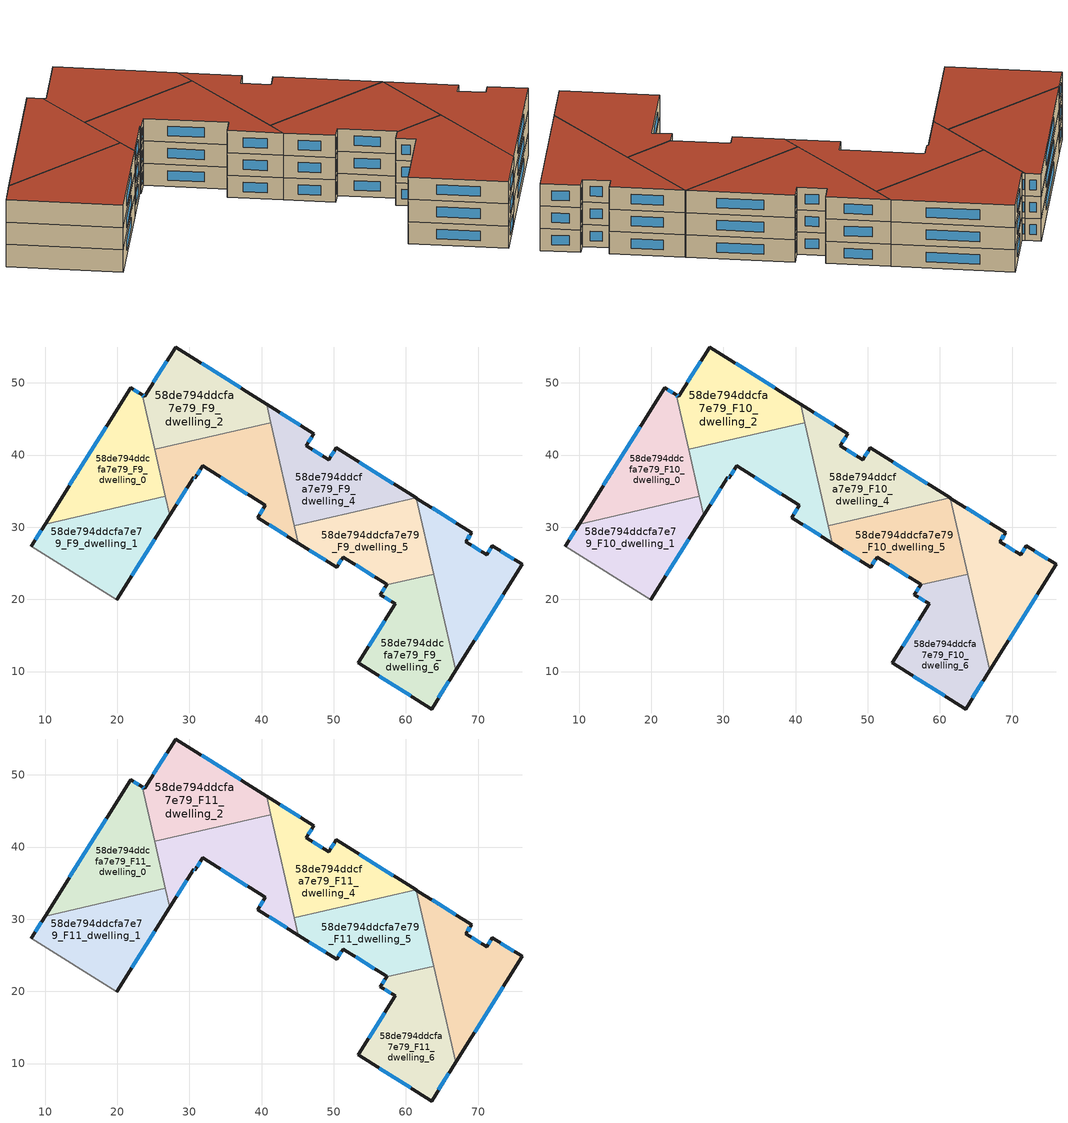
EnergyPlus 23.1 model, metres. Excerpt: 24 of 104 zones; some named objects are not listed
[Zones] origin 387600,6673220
58de794ddcfa7e79_F9_dwelling_0
 floor to 58de794ddcfa7e79_F8_dwelling_0 (EU_floor_Construction): 23.47,48.32 26.69,34.26 10,30.44 21.86,49.33 z27
 wall outside (EU_wall_Construction): 23.47,48.32 21.86,49.33 10,30.44 z27:30
 wall to 58de794ddcfa7e79_F9_dwelling_1 (EU_wall_Construction): 10,30.44 26.69,34.26 z27:30
 wall to 58de794ddcfa7e79_F9_dwelling_2 (EU_wall_Construction): 25.2,40.77 23.47,48.32 z27:30
 wall to 58de794ddcfa7e79_F9_dwelling_3 (EU_wall_Construction): 26.69,34.26 25.2,40.77 z27:30
 window (EU_Window_Construction): 23.01,48.61 22.32,49.04 / 18.47,43.94 13.39,35.84 z27.86:29.14
58de794ddcfa7e79_F9_dwelling_1
 floor to 58de794ddcfa7e79_F8_dwelling_1 (EU_floor_Construction): 26.69,34.26 27.28,31.65 19.95,19.96 8.09,27.39 10,30.44 z27
 wall outside (EU_wall_Construction): 19.95,19.96 27.28,31.65 / 10,30.44 8.09,27.39 z27:30
 wall adiabatic (EU_wall_Construction): 8.09,27.39 19.95,19.96 z27:30
 wall to 58de794ddcfa7e79_F9_dwelling_3 (EU_wall_Construction): 27.28,31.65 26.69,34.26 z27:30
 window (EU_Window_Construction): 22.04,23.3 25.19,28.31 / 9.45,29.57 8.63,28.27 z27.86:29.14
58de794ddcfa7e79_F9_dwelling_2
 floor to 58de794ddcfa7e79_F8_dwelling_2 (EU_floor_Construction): 40.7,47.06 41.29,44.45 25.2,40.77 23.47,48.32 23.8,48.11 28.1,54.97 z27
 wall outside (EU_wall_Construction): 40.7,47.06 28.1,54.97 23.8,48.11 23.47,48.32 z27:30
 wall to 58de794ddcfa7e79_F9_dwelling_3 (EU_wall_Construction): 25.2,40.77 41.29,44.45 z27:30
 wall to 58de794ddcfa7e79_F9_dwelling_4 (EU_wall_Construction): 41.29,44.45 40.7,47.06 z27:30
 window (EU_Window_Construction): 26.87,53.01 25.03,50.07 / 37.1,49.32 31.7,52.71 / 23.7,48.17 23.56,48.26 z27.86:29.14
58de794ddcfa7e79_F9_dwelling_3
 floor to 58de794ddcfa7e79_F8_dwelling_3 (EU_floor_Construction): 41.29,44.45 45.11,27.77 39.44,31.33 40.51,33.04 31.84,38.49 30.77,36.77 30.57,36.89 27.28,31.65 25.2,40.77 z27
 wall outside (EU_wall_Construction): 27.28,31.65 30.57,36.89 30.77,36.77 31.84,38.49 40.51,33.04 39.44,31.33 45.11,27.77 z27:30
 wall to 58de794ddcfa7e79_F9_dwelling_5 (EU_wall_Construction): 45.11,27.77 44.56,30.2 z27:30
 wall to 58de794ddcfa7e79_F9_dwelling_4 (EU_wall_Construction): 44.55,30.2 41.29,44.45 z27:30
 window (EU_Window_Construction): 31.07,37.26 31.53,38 / 30.63,36.86 30.71,36.81 / 28.22,33.15 29.63,35.39 / 41.06,30.31 43.49,28.78 / 40.21,32.55 39.75,31.82 / 34.32,36.93 38.03,34.6 z27.86:29.14
58de794ddcfa7e79_F9_dwelling_4
 floor to 58de794ddcfa7e79_F8_dwelling_4 (EU_floor_Construction): 50.35,41 61.41,34.06 44.55,30.2 40.7,47.06 47.25,42.95 46.2,41.27 49.29,39.32 z27
 wall outside (EU_wall_Construction): 61.41,34.06 50.35,41 49.29,39.32 46.2,41.27 47.25,42.95 40.7,47.06 z27:30
 wall to 58de794ddcfa7e79_F9_dwelling_5 (EU_wall_Construction): 44.55,30.2 61.41,34.06 z27:30
 window (EU_Window_Construction): 46.5,41.75 46.95,42.47 / 48.41,39.88 47.08,40.71 / 50.05,40.52 49.59,39.8 / 58.25,36.04 53.51,39.02 / 45.38,44.12 42.57,45.89 z27.86:29.14
58de794ddcfa7e79_F9_dwelling_5
 floor to 58de794ddcfa7e79_F8_dwelling_5 (EU_floor_Construction): 61.46,34.03 63.87,23.51 57.34,22.02 57.36,22.07 51.3,25.87 50.4,24.45 45.11,27.77 44.55,30.2 61.41,34.06 z27
 wall outside (EU_wall_Construction): 45.11,27.77 50.4,24.45 51.3,25.87 57.36,22.07 57.34,22.02 / 61.46,34.03 61.41,34.06 z27:30
 wall to 58de794ddcfa7e79_F9_dwelling_6 (EU_wall_Construction): 57.34,22.02 63.87,23.51 z27:30
 wall to 58de794ddcfa7e79_F9_dwelling_7 (EU_wall_Construction): 63.87,23.51 61.46,34.03 z27:30
 window (EU_Window_Construction): 50.66,24.85 51.04,25.46 / 46.62,26.82 48.89,25.39 / 53.03,24.78 55.63,23.15 z27.86:29.14
58de794ddcfa7e79_F9_dwelling_6
 floor to 58de794ddcfa7e79_F8_dwelling_6 (EU_floor_Construction): 63.87,23.51 66.92,10.18 63.55,4.81 53.38,11.19 58.51,19.36 56.47,20.64 57.34,22.02 z27
 wall outside (EU_wall_Construction): 57.34,22.02 56.47,20.64 58.51,19.36 53.38,11.19 63.55,4.81 66.92,10.18 z27:30
 wall to 58de794ddcfa7e79_F9_dwelling_7 (EU_wall_Construction): 66.92,10.18 63.87,23.51 z27:30
 window (EU_Window_Construction): 57.05,17.03 54.85,13.53 / 57.06,20.27 57.93,19.72 / 57.09,21.62 56.72,21.03 / 64.52,6.34 65.96,8.64 / 56.29,9.37 60.65,6.63 z27.86:29.14
58de794ddcfa7e79_F9_dwelling_7
 floor to 58de794ddcfa7e79_F8_dwelling_7 (EU_floor_Construction): 71.99,27.42 76.12,24.83 66.92,10.18 61.46,34.03 69.1,29.24 68.32,27.99 71.21,26.18 z27
 wall outside (EU_wall_Construction): 66.92,10.18 76.12,24.83 71.99,27.42 71.21,26.18 68.32,27.99 69.1,29.24 61.46,34.03 z27:30
 window (EU_Window_Construction): 68.54,28.35 68.88,28.88 / 70.39,26.7 69.14,27.48 / 71.77,27.07 71.43,26.53 / 74.94,25.57 73.17,26.68 / 69.55,14.36 73.49,20.65 / 66.92,30.61 63.64,32.66 z27.86:29.14
58de794ddcfa7e79_F10_dwelling_0
 floor to 58de794ddcfa7e79_F9_dwelling_0 (EU_floor_Construction): 23.47,48.32 26.69,34.26 10,30.44 21.86,49.33 z30
 wall outside (EU_wall_Construction): 23.47,48.32 21.86,49.33 10,30.44 z30:33
 wall to 58de794ddcfa7e79_F10_dwelling_1 (EU_wall_Construction): 10,30.44 26.69,34.26 z30:33
 wall to 58de794ddcfa7e79_F10_dwelling_2 (EU_wall_Construction): 25.2,40.77 23.47,48.32 z30:33
 wall to 58de794ddcfa7e79_F10_dwelling_3 (EU_wall_Construction): 26.69,34.26 25.2,40.77 z30:33
 window (EU_Window_Construction): 23.01,48.61 22.32,49.04 / 18.47,43.94 13.39,35.84 z30.86:32.14
58de794ddcfa7e79_F10_dwelling_1
 floor to 58de794ddcfa7e79_F9_dwelling_1 (EU_floor_Construction): 26.69,34.26 27.28,31.65 19.95,19.96 8.09,27.39 10,30.44 z30
 wall outside (EU_wall_Construction): 19.95,19.96 27.28,31.65 / 10,30.44 8.09,27.39 z30:33
 wall adiabatic (EU_wall_Construction): 8.09,27.39 19.95,19.96 z30:33
 wall to 58de794ddcfa7e79_F10_dwelling_3 (EU_wall_Construction): 27.28,31.65 26.69,34.26 z30:33
 window (EU_Window_Construction): 22.04,23.3 25.19,28.31 / 9.45,29.57 8.63,28.27 z30.86:32.14
58de794ddcfa7e79_F10_dwelling_2
 floor to 58de794ddcfa7e79_F9_dwelling_2 (EU_floor_Construction): 40.7,47.06 41.29,44.45 25.2,40.77 23.47,48.32 23.8,48.11 28.1,54.97 z30
 wall outside (EU_wall_Construction): 40.7,47.06 28.1,54.97 23.8,48.11 23.47,48.32 z30:33
 wall to 58de794ddcfa7e79_F10_dwelling_3 (EU_wall_Construction): 25.2,40.77 41.29,44.45 z30:33
 wall to 58de794ddcfa7e79_F10_dwelling_4 (EU_wall_Construction): 41.29,44.45 40.7,47.06 z30:33
 window (EU_Window_Construction): 26.87,53.01 25.03,50.07 / 37.1,49.32 31.7,52.71 / 23.7,48.17 23.56,48.26 z30.86:32.14
58de794ddcfa7e79_F10_dwelling_3
 floor to 58de794ddcfa7e79_F9_dwelling_3 (EU_floor_Construction): 41.29,44.45 45.11,27.77 39.44,31.33 40.51,33.04 31.84,38.49 30.77,36.77 30.57,36.89 27.28,31.65 25.2,40.77 z30
 wall outside (EU_wall_Construction): 27.28,31.65 30.57,36.89 30.77,36.77 31.84,38.49 40.51,33.04 39.44,31.33 45.11,27.77 z30:33
 wall to 58de794ddcfa7e79_F10_dwelling_5 (EU_wall_Construction): 45.11,27.77 44.56,30.2 z30:33
 wall to 58de794ddcfa7e79_F10_dwelling_4 (EU_wall_Construction): 44.55,30.2 41.29,44.45 z30:33
 window (EU_Window_Construction): 31.07,37.26 31.53,38 / 30.63,36.86 30.71,36.81 / 28.22,33.15 29.63,35.39 / 41.06,30.31 43.49,28.78 / 40.21,32.55 39.75,31.82 / 34.32,36.93 38.03,34.6 z30.86:32.14
58de794ddcfa7e79_F10_dwelling_4
 floor to 58de794ddcfa7e79_F9_dwelling_4 (EU_floor_Construction): 50.35,41 61.41,34.06 44.55,30.2 40.7,47.06 47.25,42.95 46.2,41.27 49.29,39.32 z30
 wall outside (EU_wall_Construction): 61.41,34.06 50.35,41 49.29,39.32 46.2,41.27 47.25,42.95 40.7,47.06 z30:33
 wall to 58de794ddcfa7e79_F10_dwelling_5 (EU_wall_Construction): 44.55,30.2 61.41,34.06 z30:33
 window (EU_Window_Construction): 46.5,41.75 46.95,42.47 / 48.41,39.88 47.08,40.71 / 50.05,40.52 49.59,39.8 / 58.25,36.04 53.51,39.02 / 45.38,44.12 42.57,45.89 z30.86:32.14
58de794ddcfa7e79_F10_dwelling_5
 floor to 58de794ddcfa7e79_F9_dwelling_5 (EU_floor_Construction): 61.46,34.03 63.87,23.51 57.34,22.02 57.36,22.07 51.3,25.87 50.4,24.45 45.11,27.77 44.55,30.2 61.41,34.06 z30
 wall outside (EU_wall_Construction): 45.11,27.77 50.4,24.45 51.3,25.87 57.36,22.07 57.34,22.02 / 61.46,34.03 61.41,34.06 z30:33
 wall to 58de794ddcfa7e79_F10_dwelling_6 (EU_wall_Construction): 57.34,22.02 63.87,23.51 z30:33
 wall to 58de794ddcfa7e79_F10_dwelling_7 (EU_wall_Construction): 63.87,23.51 61.46,34.03 z30:33
 window (EU_Window_Construction): 50.66,24.85 51.04,25.46 / 46.62,26.82 48.89,25.39 / 53.03,24.78 55.63,23.15 z30.86:32.14
58de794ddcfa7e79_F10_dwelling_6
 floor to 58de794ddcfa7e79_F9_dwelling_6 (EU_floor_Construction): 63.87,23.51 66.92,10.18 63.55,4.81 53.38,11.19 58.51,19.36 56.47,20.64 57.34,22.02 z30
 wall outside (EU_wall_Construction): 57.34,22.02 56.47,20.64 58.51,19.36 53.38,11.19 63.55,4.81 66.92,10.18 z30:33
 wall to 58de794ddcfa7e79_F10_dwelling_7 (EU_wall_Construction): 66.92,10.18 63.87,23.51 z30:33
 window (EU_Window_Construction): 57.05,17.03 54.85,13.53 / 57.06,20.27 57.93,19.72 / 57.09,21.62 56.72,21.03 / 64.52,6.34 65.96,8.64 / 56.29,9.37 60.65,6.63 z30.86:32.14
58de794ddcfa7e79_F10_dwelling_7
 floor to 58de794ddcfa7e79_F9_dwelling_7 (EU_floor_Construction): 71.99,27.42 76.12,24.83 66.92,10.18 61.46,34.03 69.1,29.24 68.32,27.99 71.21,26.18 z30
 wall outside (EU_wall_Construction): 66.92,10.18 76.12,24.83 71.99,27.42 71.21,26.18 68.32,27.99 69.1,29.24 61.46,34.03 z30:33
 window (EU_Window_Construction): 68.54,28.35 68.88,28.88 / 70.39,26.7 69.14,27.48 / 71.77,27.07 71.43,26.53 / 74.94,25.57 73.17,26.68 / 69.55,14.36 73.49,20.65 / 66.92,30.61 63.64,32.66 z30.86:32.14
58de794ddcfa7e79_F11_dwelling_0
 floor to 58de794ddcfa7e79_F10_dwelling_0 (EU_floor_Construction): 23.47,48.32 26.69,34.26 10,30.44 21.86,49.33 z33
 wall outside (EU_wall_Construction): 23.47,48.32 21.86,49.33 10,30.44 z33:36
 wall to 58de794ddcfa7e79_F11_dwelling_1 (EU_wall_Construction): 10,30.44 26.69,34.26 z33:36
 wall to 58de794ddcfa7e79_F11_dwelling_2 (EU_wall_Construction): 25.2,40.77 23.47,48.32 z33:36
 wall to 58de794ddcfa7e79_F11_dwelling_3 (EU_wall_Construction): 26.69,34.26 25.2,40.77 z33:36
 window (EU_Window_Construction): 23.01,48.61 22.32,49.04 / 18.47,43.94 13.39,35.84 z33.86:35.14
 roof outside (EU_roof_Construction): 26.69,34.26 23.47,48.32 21.86,49.33 10,30.44 z36
58de794ddcfa7e79_F11_dwelling_1
 floor to 58de794ddcfa7e79_F10_dwelling_1 (EU_floor_Construction): 26.69,34.26 27.28,31.65 19.95,19.96 8.09,27.39 10,30.44 z33
 wall outside (EU_wall_Construction): 19.95,19.96 27.28,31.65 / 10,30.44 8.09,27.39 z33:36
 wall adiabatic (EU_wall_Construction): 8.09,27.39 19.95,19.96 z33:36
 wall to 58de794ddcfa7e79_F11_dwelling_3 (EU_wall_Construction): 27.28,31.65 26.69,34.26 z33:36
 window (EU_Window_Construction): 22.04,23.3 25.19,28.31 / 9.45,29.57 8.63,28.27 z33.86:35.14
 roof outside (EU_roof_Construction): 19.95,19.96 27.28,31.65 26.69,34.26 10,30.44 8.09,27.39 z36
58de794ddcfa7e79_F11_dwelling_2
 floor to 58de794ddcfa7e79_F10_dwelling_2 (EU_floor_Construction): 40.7,47.06 41.29,44.45 25.2,40.77 23.47,48.32 23.8,48.11 28.1,54.97 z33
 wall outside (EU_wall_Construction): 40.7,47.06 28.1,54.97 23.8,48.11 23.47,48.32 z33:36
 wall to 58de794ddcfa7e79_F11_dwelling_3 (EU_wall_Construction): 25.2,40.77 41.29,44.45 z33:36
 wall to 58de794ddcfa7e79_F11_dwelling_4 (EU_wall_Construction): 41.29,44.45 40.7,47.06 z33:36
 window (EU_Window_Construction): 26.87,53.01 25.03,50.07 / 37.1,49.32 31.7,52.71 / 23.7,48.17 23.56,48.26 z33.86:35.14
 roof outside (EU_roof_Construction): 41.29,44.45 40.7,47.06 28.1,54.97 23.8,48.11 23.47,48.32 25.2,40.77 z36
58de794ddcfa7e79_F11_dwelling_3
 floor to 58de794ddcfa7e79_F10_dwelling_3 (EU_floor_Construction): 41.29,44.45 45.11,27.77 39.44,31.33 40.51,33.04 31.84,38.49 30.77,36.77 30.57,36.89 27.28,31.65 25.2,40.77 z33
 wall outside (EU_wall_Construction): 27.28,31.65 30.57,36.89 30.77,36.77 31.84,38.49 40.51,33.04 39.44,31.33 45.11,27.77 z33:36
 wall to 58de794ddcfa7e79_F11_dwelling_5 (EU_wall_Construction): 45.11,27.77 44.56,30.2 z33:36
 wall to 58de794ddcfa7e79_F11_dwelling_4 (EU_wall_Construction): 44.55,30.2 41.29,44.45 z33:36
 window (EU_Window_Construction): 31.07,37.26 31.53,38 / 30.63,36.86 30.71,36.81 / 28.22,33.15 29.63,35.39 / 41.06,30.31 43.49,28.78 / 40.21,32.55 39.75,31.82 / 34.32,36.93 38.03,34.6 z33.86:35.14
 roof outside (EU_roof_Construction): 45.11,27.77 41.29,44.45 25.2,40.77 27.28,31.65 30.57,36.89 30.77,36.77 31.84,38.49 40.51,33.04 39.44,31.33 z36
58de794ddcfa7e79_F11_dwelling_4
 floor to 58de794ddcfa7e79_F10_dwelling_4 (EU_floor_Construction): 50.35,41 61.41,34.06 44.55,30.2 40.7,47.06 47.25,42.95 46.2,41.27 49.29,39.32 z33
 wall outside (EU_wall_Construction): 61.41,34.06 50.35,41 49.29,39.32 46.2,41.27 47.25,42.95 40.7,47.06 z33:36
 wall to 58de794ddcfa7e79_F11_dwelling_5 (EU_wall_Construction): 44.55,30.2 61.41,34.06 z33:36
 window (EU_Window_Construction): 46.5,41.75 46.95,42.47 / 48.41,39.88 47.08,40.71 / 50.05,40.52 49.59,39.8 / 58.25,36.04 53.51,39.02 / 45.38,44.12 42.57,45.89 z33.86:35.14
 roof outside (EU_roof_Construction): 61.41,34.06 50.35,41 49.29,39.32 46.2,41.27 47.25,42.95 40.7,47.06 44.55,30.2 z36
58de794ddcfa7e79_F11_dwelling_5
 floor to 58de794ddcfa7e79_F10_dwelling_5 (EU_floor_Construction): 61.46,34.03 63.87,23.51 57.34,22.02 57.36,22.07 51.3,25.87 50.4,24.45 45.11,27.77 44.55,30.2 61.41,34.06 z33
 wall outside (EU_wall_Construction): 45.11,27.77 50.4,24.45 51.3,25.87 57.36,22.07 57.34,22.02 / 61.46,34.03 61.41,34.06 z33:36
 wall to 58de794ddcfa7e79_F11_dwelling_6 (EU_wall_Construction): 57.34,22.02 63.87,23.51 z33:36
 wall to 58de794ddcfa7e79_F11_dwelling_7 (EU_wall_Construction): 63.87,23.51 61.46,34.03 z33:36
 window (EU_Window_Construction): 50.66,24.85 51.04,25.46 / 46.62,26.82 48.89,25.39 / 53.03,24.78 55.63,23.15 z33.86:35.14
 roof outside (EU_roof_Construction): 63.87,23.51 61.46,34.03 61.41,34.06 44.55,30.2 45.11,27.77 50.4,24.45 51.3,25.87 57.36,22.07 57.34,22.02 z36
58de794ddcfa7e79_F11_dwelling_6
 floor to 58de794ddcfa7e79_F10_dwelling_6 (EU_floor_Construction): 63.87,23.51 66.92,10.18 63.55,4.81 53.38,11.19 58.51,19.36 56.47,20.64 57.34,22.02 z33
 wall outside (EU_wall_Construction): 57.34,22.02 56.47,20.64 58.51,19.36 53.38,11.19 63.55,4.81 66.92,10.18 z33:36
 wall to 58de794ddcfa7e79_F11_dwelling_7 (EU_wall_Construction): 66.92,10.18 63.87,23.51 z33:36
 window (EU_Window_Construction): 57.05,17.03 54.85,13.53 / 57.06,20.27 57.93,19.72 / 57.09,21.62 56.72,21.03 / 64.52,6.34 65.96,8.64 / 56.29,9.37 60.65,6.63 z33.86:35.14
 roof outside (EU_roof_Construction): 63.55,4.81 66.92,10.18 63.87,23.51 57.34,22.02 56.47,20.64 58.51,19.36 53.38,11.19 z36
58de794ddcfa7e79_F11_dwelling_7
 floor to 58de794ddcfa7e79_F10_dwelling_7 (EU_floor_Construction): 71.99,27.42 76.12,24.83 66.92,10.18 61.46,34.03 69.1,29.24 68.32,27.99 71.21,26.18 z33
 wall outside (EU_wall_Construction): 66.92,10.18 76.12,24.83 71.99,27.42 71.21,26.18 68.32,27.99 69.1,29.24 61.46,34.03 z33:36
 window (EU_Window_Construction): 68.54,28.35 68.88,28.88 / 70.39,26.7 69.14,27.48 / 71.77,27.07 71.43,26.53 / 74.94,25.57 73.17,26.68 / 69.55,14.36 73.49,20.65 / 66.92,30.61 63.64,32.66 z33.86:35.14
 roof outside (EU_roof_Construction): 66.92,10.18 76.12,24.83 71.99,27.42 71.21,26.18 68.32,27.99 69.1,29.24 61.46,34.03 z36
[Building]
EU S2 Campaign: North Axis=0; Terrain=City; Solar Distribution=FullExterior
[Site:Location]
Helsinki-Vantaa.AP: Latitude=60.317; Longitude=24.963; Time Zone=2; Elevation=54.6
[SizingPeriod:WeatherFileDays]
AnnualSizingPeriod: Begin Month=1; Begin Day of Month=1; End Month=12; End Day of Month=31; Day of Week for Start Day=Monday; Use Weather File Daylight Saving Period=No; Use Weather File Rain and Snow Indicators=No
[MATERIAL]
EU_InternalMass_Material: Roughness=MediumRough; Thickness=0.1; Conductivity=1; Density=1800; Specific Heat=900; Thermal Absorptance=0.9; Solar Absorptance=0.7; Visible Absorptance=0.7
[MATERIAL:NOMASS] Roughness=MediumRough; Thermal Absorptance=0.9; Solar Absorptance=0.7; Visible Absorptance=0.7
Name | Thermal Resistance
EU_wall_NoMass | 5.91765
EU_roof_NoMass | 11.1778
EU_floor_NoMass | 6.2875
[WINDOWMATERIAL:SIMPLEGLAZINGSYSTEM]
EU_Window_SimpleGlazing: UFactor=0.994035; Solar Heat Gain Coefficient=0.7; Visible Transmittance=0.7
[CONSTRUCTION]
EU_wall_Construction: EU_wall_NoMass
EU_roof_Construction: EU_roof_NoMass
EU_floor_Construction: EU_floor_NoMass
EU_Window_Construction: EU_Window_SimpleGlazing
EU_InternalMass_Construction: EU_InternalMass_Material
[ZONE] Type=1; Multiplier=1; Ceiling Height=autocalculate; Floor Area=autocalculate; Part of Total Floor Area=Yes
Name | Volume
58de794ddcfa7e79_F9_dwelling_0; 58de794ddcfa7e79_F10_dwelling_0; 58de794ddcfa7e79_F11_dwelling_0 | 434.124
58de794ddcfa7e79_F9_dwelling_1; 58de794ddcfa7e79_F10_dwelling_1; 58de794ddcfa7e79_F11_dwelling_1 | 434.131
58de794ddcfa7e79_F9_dwelling_2; 58de794ddcfa7e79_F10_dwelling_2; 58de794ddcfa7e79_F11_dwelling_2 | 434.123
58de794ddcfa7e79_F9_dwelling_3; 58de794ddcfa7e79_F10_dwelling_3; 58de794ddcfa7e79_F11_dwelling_3 | 434.099
58de794ddcfa7e79_F9_dwelling_4; 58de794ddcfa7e79_F10_dwelling_4; 58de794ddcfa7e79_F11_dwelling_4 | 426.885
58de794ddcfa7e79_F9_dwelling_5; 58de794ddcfa7e79_F10_dwelling_5; 58de794ddcfa7e79_F11_dwelling_5 | 426.9375
58de794ddcfa7e79_F9_dwelling_6; 58de794ddcfa7e79_F10_dwelling_6; 58de794ddcfa7e79_F11_dwelling_6 | 448.571
58de794ddcfa7e79_F9_dwelling_7; 58de794ddcfa7e79_F10_dwelling_7; 58de794ddcfa7e79_F11_dwelling_7 | 434.095
[INTERNALMASS] Construction=EU_InternalMass_Construction
Name | Zone or ZoneList | Surface Area
58de794ddcfa7e79_F9_dwelling_0_EU_InternalMass | 58de794ddcfa7e79_F9_dwelling_0 | 144.709
58de794ddcfa7e79_F9_dwelling_1_EU_InternalMass | 58de794ddcfa7e79_F9_dwelling_1 | 144.71
58de794ddcfa7e79_F9_dwelling_2_EU_InternalMass | 58de794ddcfa7e79_F9_dwelling_2 | 144.71
58de794ddcfa7e79_F9_dwelling_3_EU_InternalMass | 58de794ddcfa7e79_F9_dwelling_3 | 144.702
58de794ddcfa7e79_F9_dwelling_4_EU_InternalMass | 58de794ddcfa7e79_F9_dwelling_4 | 142.296
58de794ddcfa7e79_F9_dwelling_5_EU_InternalMass | 58de794ddcfa7e79_F9_dwelling_5 | 142.314
58de794ddcfa7e79_F9_dwelling_6_EU_InternalMass | 58de794ddcfa7e79_F9_dwelling_6 | 149.527
58de794ddcfa7e79_F9_dwelling_7_EU_InternalMass | 58de794ddcfa7e79_F9_dwelling_7 | 144.707
58de794ddcfa7e79_F10_dwelling_0_EU_InternalMass | 58de794ddcfa7e79_F10_dwelling_0 | 144.709
58de794ddcfa7e79_F10_dwelling_1_EU_InternalMass | 58de794ddcfa7e79_F10_dwelling_1 | 144.71
58de794ddcfa7e79_F10_dwelling_2_EU_InternalMass | 58de794ddcfa7e79_F10_dwelling_2 | 144.71
58de794ddcfa7e79_F10_dwelling_3_EU_InternalMass | 58de794ddcfa7e79_F10_dwelling_3 | 144.702
58de794ddcfa7e79_F10_dwelling_4_EU_InternalMass | 58de794ddcfa7e79_F10_dwelling_4 | 142.296
58de794ddcfa7e79_F10_dwelling_5_EU_InternalMass | 58de794ddcfa7e79_F10_dwelling_5 | 142.314
58de794ddcfa7e79_F10_dwelling_6_EU_InternalMass | 58de794ddcfa7e79_F10_dwelling_6 | 149.527
58de794ddcfa7e79_F10_dwelling_7_EU_InternalMass | 58de794ddcfa7e79_F10_dwelling_7 | 144.707
58de794ddcfa7e79_F11_dwelling_0_EU_InternalMass | 58de794ddcfa7e79_F11_dwelling_0 | 144.709
58de794ddcfa7e79_F11_dwelling_1_EU_InternalMass | 58de794ddcfa7e79_F11_dwelling_1 | 144.71
58de794ddcfa7e79_F11_dwelling_2_EU_InternalMass | 58de794ddcfa7e79_F11_dwelling_2 | 144.71
58de794ddcfa7e79_F11_dwelling_3_EU_InternalMass | 58de794ddcfa7e79_F11_dwelling_3 | 144.702
58de794ddcfa7e79_F11_dwelling_4_EU_InternalMass | 58de794ddcfa7e79_F11_dwelling_4 | 142.296
58de794ddcfa7e79_F11_dwelling_5_EU_InternalMass | 58de794ddcfa7e79_F11_dwelling_5 | 142.314
58de794ddcfa7e79_F11_dwelling_6_EU_InternalMass | 58de794ddcfa7e79_F11_dwelling_6 | 149.527
58de794ddcfa7e79_F11_dwelling_7_EU_InternalMass | 58de794ddcfa7e79_F11_dwelling_7 | 144.707
[OTHEREQUIPMENT] Fuel Type=Electricity; Design Level Calculation Method=Watts/Area; Power per Zone Floor Area=1; Fraction Latent=0; Fraction Radiant=0; Fraction Lost=0; Carbon Dioxide Generation Rate=0; EndUse Subcategory=EU_Step8_InternalGains
Name | Zone or ZoneList or Space or SpaceList | Schedule
EU_Step8_InternalGain_58de794ddcfa7e79_F9_dwelling_0_f000 | 58de794ddcfa7e79_F9_dwelling_0 | EU_Step8_GainSchedule_58de794ddcfa7e79_F9_dwelling_0_f000
EU_Step8_InternalGain_58de794ddcfa7e79_F9_dwelling_1_f000 | 58de794ddcfa7e79_F9_dwelling_1 | EU_Step8_GainSchedule_58de794ddcfa7e79_F9_dwelling_1_f000
EU_Step8_InternalGain_58de794ddcfa7e79_F9_dwelling_2_f000 | 58de794ddcfa7e79_F9_dwelling_2 | EU_Step8_GainSchedule_58de794ddcfa7e79_F9_dwelling_2_f000
EU_Step8_InternalGain_58de794ddcfa7e79_F9_dwelling_3_f000 | 58de794ddcfa7e79_F9_dwelling_3 | EU_Step8_GainSchedule_58de794ddcfa7e79_F9_dwelling_3_f000
EU_Step8_InternalGain_58de794ddcfa7e79_F9_dwelling_4_f000 | 58de794ddcfa7e79_F9_dwelling_4 | EU_Step8_GainSchedule_58de794ddcfa7e79_F9_dwelling_4_f000
EU_Step8_InternalGain_58de794ddcfa7e79_F9_dwelling_5_f000 | 58de794ddcfa7e79_F9_dwelling_5 | EU_Step8_GainSchedule_58de794ddcfa7e79_F9_dwelling_5_f000
EU_Step8_InternalGain_58de794ddcfa7e79_F9_dwelling_6_f000 | 58de794ddcfa7e79_F9_dwelling_6 | EU_Step8_GainSchedule_58de794ddcfa7e79_F9_dwelling_6_f000
EU_Step8_InternalGain_58de794ddcfa7e79_F9_dwelling_7_f000 | 58de794ddcfa7e79_F9_dwelling_7 | EU_Step8_GainSchedule_58de794ddcfa7e79_F9_dwelling_7_f000
EU_Step8_InternalGain_58de794ddcfa7e79_F10_dwelling_0_f000 | 58de794ddcfa7e79_F10_dwelling_0 | EU_Step8_GainSchedule_58de794ddcfa7e79_F10_dwelling_0_f000
EU_Step8_InternalGain_58de794ddcfa7e79_F10_dwelling_1_f000 | 58de794ddcfa7e79_F10_dwelling_1 | EU_Step8_GainSchedule_58de794ddcfa7e79_F10_dwelling_1_f000
EU_Step8_InternalGain_58de794ddcfa7e79_F10_dwelling_2_f000 | 58de794ddcfa7e79_F10_dwelling_2 | EU_Step8_GainSchedule_58de794ddcfa7e79_F10_dwelling_2_f000
EU_Step8_InternalGain_58de794ddcfa7e79_F10_dwelling_3_f000 | 58de794ddcfa7e79_F10_dwelling_3 | EU_Step8_GainSchedule_58de794ddcfa7e79_F10_dwelling_3_f000
EU_Step8_InternalGain_58de794ddcfa7e79_F10_dwelling_4_f000 | 58de794ddcfa7e79_F10_dwelling_4 | EU_Step8_GainSchedule_58de794ddcfa7e79_F10_dwelling_4_f000
EU_Step8_InternalGain_58de794ddcfa7e79_F10_dwelling_5_f000 | 58de794ddcfa7e79_F10_dwelling_5 | EU_Step8_GainSchedule_58de794ddcfa7e79_F10_dwelling_5_f000
EU_Step8_InternalGain_58de794ddcfa7e79_F10_dwelling_6_f000 | 58de794ddcfa7e79_F10_dwelling_6 | EU_Step8_GainSchedule_58de794ddcfa7e79_F10_dwelling_6_f000
EU_Step8_InternalGain_58de794ddcfa7e79_F10_dwelling_7_f000 | 58de794ddcfa7e79_F10_dwelling_7 | EU_Step8_GainSchedule_58de794ddcfa7e79_F10_dwelling_7_f000
EU_Step8_InternalGain_58de794ddcfa7e79_F11_dwelling_0_f000 | 58de794ddcfa7e79_F11_dwelling_0 | EU_Step8_GainSchedule_58de794ddcfa7e79_F11_dwelling_0_f000
EU_Step8_InternalGain_58de794ddcfa7e79_F11_dwelling_1_f000 | 58de794ddcfa7e79_F11_dwelling_1 | EU_Step8_GainSchedule_58de794ddcfa7e79_F11_dwelling_1_f000
EU_Step8_InternalGain_58de794ddcfa7e79_F11_dwelling_2_f000 | 58de794ddcfa7e79_F11_dwelling_2 | EU_Step8_GainSchedule_58de794ddcfa7e79_F11_dwelling_2_f000
EU_Step8_InternalGain_58de794ddcfa7e79_F11_dwelling_3_f000 | 58de794ddcfa7e79_F11_dwelling_3 | EU_Step8_GainSchedule_58de794ddcfa7e79_F11_dwelling_3_f000
EU_Step8_InternalGain_58de794ddcfa7e79_F11_dwelling_4_f000 | 58de794ddcfa7e79_F11_dwelling_4 | EU_Step8_GainSchedule_58de794ddcfa7e79_F11_dwelling_4_f000
EU_Step8_InternalGain_58de794ddcfa7e79_F11_dwelling_5_f000 | 58de794ddcfa7e79_F11_dwelling_5 | EU_Step8_GainSchedule_58de794ddcfa7e79_F11_dwelling_5_f000
EU_Step8_InternalGain_58de794ddcfa7e79_F11_dwelling_6_f000 | 58de794ddcfa7e79_F11_dwelling_6 | EU_Step8_GainSchedule_58de794ddcfa7e79_F11_dwelling_6_f000
EU_Step8_InternalGain_58de794ddcfa7e79_F11_dwelling_7_f000 | 58de794ddcfa7e79_F11_dwelling_7 | EU_Step8_GainSchedule_58de794ddcfa7e79_F11_dwelling_7_f000
[ZONEVENTILATION:DESIGNFLOWRATE] Schedule=EU_AlwaysOn; Design Flow Rate Calculation Method=AirChanges/Hour; Air Changes per Hour=0.596421; Ventilation Type=Natural; Fan Pressure Rise=0; Fan Total Efficiency=1; Constant Term Coefficient=1; Temperature Term Coefficient=0; Velocity Term Coefficient=0; Velocity Squared Term Coefficient=0; Minimum Indoor Temperature=-100; Maximum Indoor Temperature=100; Delta Temperature=-100; Minimum Outdoor Temperature=-100; Maximum Outdoor Temperature=100; Maximum Wind Speed=40
Name | Zone or ZoneList or Space or SpaceList
EU_ConstantAir_58de794ddcfa7e79_F9_dwelling_0 | 58de794ddcfa7e79_F9_dwelling_0
EU_ConstantAir_58de794ddcfa7e79_F9_dwelling_1 | 58de794ddcfa7e79_F9_dwelling_1
EU_ConstantAir_58de794ddcfa7e79_F9_dwelling_2 | 58de794ddcfa7e79_F9_dwelling_2
EU_ConstantAir_58de794ddcfa7e79_F9_dwelling_3 | 58de794ddcfa7e79_F9_dwelling_3
EU_ConstantAir_58de794ddcfa7e79_F9_dwelling_4 | 58de794ddcfa7e79_F9_dwelling_4
EU_ConstantAir_58de794ddcfa7e79_F9_dwelling_5 | 58de794ddcfa7e79_F9_dwelling_5
EU_ConstantAir_58de794ddcfa7e79_F9_dwelling_6 | 58de794ddcfa7e79_F9_dwelling_6
EU_ConstantAir_58de794ddcfa7e79_F9_dwelling_7 | 58de794ddcfa7e79_F9_dwelling_7
EU_ConstantAir_58de794ddcfa7e79_F10_dwelling_0 | 58de794ddcfa7e79_F10_dwelling_0
EU_ConstantAir_58de794ddcfa7e79_F10_dwelling_1 | 58de794ddcfa7e79_F10_dwelling_1
EU_ConstantAir_58de794ddcfa7e79_F10_dwelling_2 | 58de794ddcfa7e79_F10_dwelling_2
EU_ConstantAir_58de794ddcfa7e79_F10_dwelling_3 | 58de794ddcfa7e79_F10_dwelling_3
EU_ConstantAir_58de794ddcfa7e79_F10_dwelling_4 | 58de794ddcfa7e79_F10_dwelling_4
EU_ConstantAir_58de794ddcfa7e79_F10_dwelling_5 | 58de794ddcfa7e79_F10_dwelling_5
EU_ConstantAir_58de794ddcfa7e79_F10_dwelling_6 | 58de794ddcfa7e79_F10_dwelling_6
EU_ConstantAir_58de794ddcfa7e79_F10_dwelling_7 | 58de794ddcfa7e79_F10_dwelling_7
EU_ConstantAir_58de794ddcfa7e79_F11_dwelling_0 | 58de794ddcfa7e79_F11_dwelling_0
EU_ConstantAir_58de794ddcfa7e79_F11_dwelling_1 | 58de794ddcfa7e79_F11_dwelling_1
EU_ConstantAir_58de794ddcfa7e79_F11_dwelling_2 | 58de794ddcfa7e79_F11_dwelling_2
EU_ConstantAir_58de794ddcfa7e79_F11_dwelling_3 | 58de794ddcfa7e79_F11_dwelling_3
EU_ConstantAir_58de794ddcfa7e79_F11_dwelling_4 | 58de794ddcfa7e79_F11_dwelling_4
EU_ConstantAir_58de794ddcfa7e79_F11_dwelling_5 | 58de794ddcfa7e79_F11_dwelling_5
EU_ConstantAir_58de794ddcfa7e79_F11_dwelling_6 | 58de794ddcfa7e79_F11_dwelling_6
EU_ConstantAir_58de794ddcfa7e79_F11_dwelling_7 | 58de794ddcfa7e79_F11_dwelling_7
[HVACTEMPLATE:ZONE:IDEALLOADSAIRSYSTEM] System Availability Schedule=EU_AlwaysOn; Maximum Heating Supply Air Temperature=50; Minimum Cooling Supply Air Temperature=13; Maximum Heating Supply Air Humidity Ratio=0.0156; Minimum Cooling Supply Air Humidity Ratio=0.0077; Heating Limit=NoLimit; Cooling Limit=NoLimit; Heating Availability Schedule=EU_AlwaysOn; Cooling Availability Schedule=EU_CoolingOff; Dehumidification Control Type=ConstantSensibleHeatRatio; Cooling Sensible Heat Ratio=0.7; Dehumidification Setpoint=60; Humidification Control Type=None; Humidification Setpoint=30; Outdoor Air Method=None; Outdoor Air Flow Rate per Person=0.00944; Outdoor Air Flow Rate per Zone Floor Area=0; Outdoor Air Flow Rate per Zone=0; Demand Controlled Ventilation Type=None; Outdoor Air Economizer Type=NoEconomizer; Heat Recovery Type=None; Sensible Heat Recovery Effectiveness=0.7; Latent Heat Recovery Effectiveness=0.65
Name | Template Thermostat
58de794ddcfa7e79_F9_dwelling_0 | EU_HeatOnly_58de794ddcfa7e79_F9_dwelling_0
58de794ddcfa7e79_F9_dwelling_1 | EU_HeatOnly_58de794ddcfa7e79_F9_dwelling_1
58de794ddcfa7e79_F9_dwelling_2 | EU_HeatOnly_58de794ddcfa7e79_F9_dwelling_2
58de794ddcfa7e79_F9_dwelling_3 | EU_HeatOnly_58de794ddcfa7e79_F9_dwelling_3
58de794ddcfa7e79_F9_dwelling_4 | EU_HeatOnly_58de794ddcfa7e79_F9_dwelling_4
58de794ddcfa7e79_F9_dwelling_5 | EU_HeatOnly_58de794ddcfa7e79_F9_dwelling_5
58de794ddcfa7e79_F9_dwelling_6 | EU_HeatOnly_58de794ddcfa7e79_F9_dwelling_6
58de794ddcfa7e79_F9_dwelling_7 | EU_HeatOnly_58de794ddcfa7e79_F9_dwelling_7
58de794ddcfa7e79_F10_dwelling_0 | EU_HeatOnly_58de794ddcfa7e79_F10_dwelling_0
58de794ddcfa7e79_F10_dwelling_1 | EU_HeatOnly_58de794ddcfa7e79_F10_dwelling_1
58de794ddcfa7e79_F10_dwelling_2 | EU_HeatOnly_58de794ddcfa7e79_F10_dwelling_2
58de794ddcfa7e79_F10_dwelling_3 | EU_HeatOnly_58de794ddcfa7e79_F10_dwelling_3
58de794ddcfa7e79_F10_dwelling_4 | EU_HeatOnly_58de794ddcfa7e79_F10_dwelling_4
58de794ddcfa7e79_F10_dwelling_5 | EU_HeatOnly_58de794ddcfa7e79_F10_dwelling_5
58de794ddcfa7e79_F10_dwelling_6 | EU_HeatOnly_58de794ddcfa7e79_F10_dwelling_6
58de794ddcfa7e79_F10_dwelling_7 | EU_HeatOnly_58de794ddcfa7e79_F10_dwelling_7
58de794ddcfa7e79_F11_dwelling_0 | EU_HeatOnly_58de794ddcfa7e79_F11_dwelling_0
58de794ddcfa7e79_F11_dwelling_1 | EU_HeatOnly_58de794ddcfa7e79_F11_dwelling_1
58de794ddcfa7e79_F11_dwelling_2 | EU_HeatOnly_58de794ddcfa7e79_F11_dwelling_2
58de794ddcfa7e79_F11_dwelling_3 | EU_HeatOnly_58de794ddcfa7e79_F11_dwelling_3
58de794ddcfa7e79_F11_dwelling_4 | EU_HeatOnly_58de794ddcfa7e79_F11_dwelling_4
58de794ddcfa7e79_F11_dwelling_5 | EU_HeatOnly_58de794ddcfa7e79_F11_dwelling_5
58de794ddcfa7e79_F11_dwelling_6 | EU_HeatOnly_58de794ddcfa7e79_F11_dwelling_6
58de794ddcfa7e79_F11_dwelling_7 | EU_HeatOnly_58de794ddcfa7e79_F11_dwelling_7
[SIZING:ZONE] Zone Cooling Design Supply Air Temperature Input Method=SupplyAirTemperature; Zone Cooling Design Supply Air Temperature=13; Zone Heating Design Supply Air Temperature Input Method=SupplyAirTemperature; Zone Heating Design Supply Air Temperature=50; Zone Cooling Design Supply Air Humidity Ratio=0.008; Zone Heating Design Supply Air Humidity Ratio=0.008; Cooling Design Air Flow Method=DesignDay; Cooling Design Air Flow Rate=0; Cooling Minimum Air Flow per Zone Floor Area=0.000762; Cooling Minimum Air Flow=0; Cooling Minimum Air Flow Fraction=0.2; Heating Design Air Flow Method=DesignDay; Heating Design Air Flow Rate=0; Heating Maximum Air Flow per Zone Floor Area=0.002032; Heating Maximum Air Flow=0.141576; Heating Maximum Air Flow Fraction=0.3; Account for Dedicated Outdoor Air System=No; Dedicated Outdoor Air System Control Strategy=NeutralSupplyAir; Dedicated Outdoor Air Low Setpoint Temperature for Design=autosize; Dedicated Outdoor Air High Setpoint Temperature for Design=autosize; Zone Load Sizing Method=Sensible Load Only No Latent Load; Zone Latent Cooling Design Supply Air Humidity Ratio Input Method=HumidityRatioDifference; Zone Cooling Design Supply Air Humidity Ratio Difference=0.005; Zone Latent Heating Design Supply Air Humidity Ratio Input Method=HumidityRatioDifference; Zone Humidification Design Supply Air Humidity Ratio Difference=0.005
58de794ddcfa7e79_F9_dwelling_0; 58de794ddcfa7e79_F9_dwelling_1; 58de794ddcfa7e79_F9_dwelling_2; 58de794ddcfa7e79_F9_dwelling_3; 58de794ddcfa7e79_F9_dwelling_4; 58de794ddcfa7e79_F9_dwelling_5; 58de794ddcfa7e79_F9_dwelling_6; 58de794ddcfa7e79_F9_dwelling_7; 58de794ddcfa7e79_F10_dwelling_0; 58de794ddcfa7e79_F10_dwelling_1; 58de794ddcfa7e79_F10_dwelling_2; 58de794ddcfa7e79_F10_dwelling_3; 58de794ddcfa7e79_F10_dwelling_4; 58de794ddcfa7e79_F10_dwelling_5; 58de794ddcfa7e79_F10_dwelling_6; 58de794ddcfa7e79_F10_dwelling_7; 58de794ddcfa7e79_F11_dwelling_0; 58de794ddcfa7e79_F11_dwelling_1; 58de794ddcfa7e79_F11_dwelling_2; 58de794ddcfa7e79_F11_dwelling_3; 58de794ddcfa7e79_F11_dwelling_4; 58de794ddcfa7e79_F11_dwelling_5; 58de794ddcfa7e79_F11_dwelling_6; 58de794ddcfa7e79_F11_dwelling_7
[SCHEDULE:CONSTANT]
Name | Hourly Value
EU_AlwaysOn | 1
EU_CoolingOff | 0
[SCHEDULE:FILE] Column Number=1; Rows to Skip at Top=0; Number of Hours of Data=8760; Column Separator=Comma; Interpolate to Timestep=No; Minutes per Item=60; Adjust Schedule for Daylight Savings=Yes
Name | File
EU_Step8_GainSchedule_58de794ddcfa7e79_F9_dwelling_0_f000 | ../../schedules/58de794ddcfa7e79/58de794ddcfa7e79_F9_dwelling_0_f000_gain.csv
EU_Step8_GainSchedule_58de794ddcfa7e79_F9_dwelling_1_f000 | ../../schedules/58de794ddcfa7e79/58de794ddcfa7e79_F9_dwelling_1_f000_gain.csv
EU_Step8_GainSchedule_58de794ddcfa7e79_F9_dwelling_2_f000 | ../../schedules/58de794ddcfa7e79/58de794ddcfa7e79_F9_dwelling_2_f000_gain.csv
EU_Step8_GainSchedule_58de794ddcfa7e79_F9_dwelling_3_f000 | ../../schedules/58de794ddcfa7e79/58de794ddcfa7e79_F9_dwelling_3_f000_gain.csv
EU_Step8_GainSchedule_58de794ddcfa7e79_F9_dwelling_4_f000 | ../../schedules/58de794ddcfa7e79/58de794ddcfa7e79_F9_dwelling_4_f000_gain.csv
EU_Step8_GainSchedule_58de794ddcfa7e79_F9_dwelling_5_f000 | ../../schedules/58de794ddcfa7e79/58de794ddcfa7e79_F9_dwelling_5_f000_gain.csv
EU_Step8_GainSchedule_58de794ddcfa7e79_F9_dwelling_6_f000 | ../../schedules/58de794ddcfa7e79/58de794ddcfa7e79_F9_dwelling_6_f000_gain.csv
EU_Step8_GainSchedule_58de794ddcfa7e79_F9_dwelling_7_f000 | ../../schedules/58de794ddcfa7e79/58de794ddcfa7e79_F9_dwelling_7_f000_gain.csv
EU_Step8_GainSchedule_58de794ddcfa7e79_F10_dwelling_0_f000 | ../../schedules/58de794ddcfa7e79/58de794ddcfa7e79_F10_dwelling_0_f000_gain.csv
EU_Step8_GainSchedule_58de794ddcfa7e79_F10_dwelling_1_f000 | ../../schedules/58de794ddcfa7e79/58de794ddcfa7e79_F10_dwelling_1_f000_gain.csv
EU_Step8_GainSchedule_58de794ddcfa7e79_F10_dwelling_2_f000 | ../../schedules/58de794ddcfa7e79/58de794ddcfa7e79_F10_dwelling_2_f000_gain.csv
EU_Step8_GainSchedule_58de794ddcfa7e79_F10_dwelling_3_f000 | ../../schedules/58de794ddcfa7e79/58de794ddcfa7e79_F10_dwelling_3_f000_gain.csv
EU_Step8_GainSchedule_58de794ddcfa7e79_F10_dwelling_4_f000 | ../../schedules/58de794ddcfa7e79/58de794ddcfa7e79_F10_dwelling_4_f000_gain.csv
EU_Step8_GainSchedule_58de794ddcfa7e79_F10_dwelling_5_f000 | ../../schedules/58de794ddcfa7e79/58de794ddcfa7e79_F10_dwelling_5_f000_gain.csv
EU_Step8_GainSchedule_58de794ddcfa7e79_F10_dwelling_6_f000 | ../../schedules/58de794ddcfa7e79/58de794ddcfa7e79_F10_dwelling_6_f000_gain.csv
EU_Step8_GainSchedule_58de794ddcfa7e79_F10_dwelling_7_f000 | ../../schedules/58de794ddcfa7e79/58de794ddcfa7e79_F10_dwelling_7_f000_gain.csv
EU_Step8_GainSchedule_58de794ddcfa7e79_F11_dwelling_0_f000 | ../../schedules/58de794ddcfa7e79/58de794ddcfa7e79_F11_dwelling_0_f000_gain.csv
EU_Step8_GainSchedule_58de794ddcfa7e79_F11_dwelling_1_f000 | ../../schedules/58de794ddcfa7e79/58de794ddcfa7e79_F11_dwelling_1_f000_gain.csv
EU_Step8_GainSchedule_58de794ddcfa7e79_F11_dwelling_2_f000 | ../../schedules/58de794ddcfa7e79/58de794ddcfa7e79_F11_dwelling_2_f000_gain.csv
EU_Step8_GainSchedule_58de794ddcfa7e79_F11_dwelling_3_f000 | ../../schedules/58de794ddcfa7e79/58de794ddcfa7e79_F11_dwelling_3_f000_gain.csv
EU_Step8_GainSchedule_58de794ddcfa7e79_F11_dwelling_4_f000 | ../../schedules/58de794ddcfa7e79/58de794ddcfa7e79_F11_dwelling_4_f000_gain.csv
EU_Step8_GainSchedule_58de794ddcfa7e79_F11_dwelling_5_f000 | ../../schedules/58de794ddcfa7e79/58de794ddcfa7e79_F11_dwelling_5_f000_gain.csv
EU_Step8_GainSchedule_58de794ddcfa7e79_F11_dwelling_6_f000 | ../../schedules/58de794ddcfa7e79/58de794ddcfa7e79_F11_dwelling_6_f000_gain.csv
EU_Step8_GainSchedule_58de794ddcfa7e79_F11_dwelling_7_f000 | ../../schedules/58de794ddcfa7e79/58de794ddcfa7e79_F11_dwelling_7_f000_gain.csv
